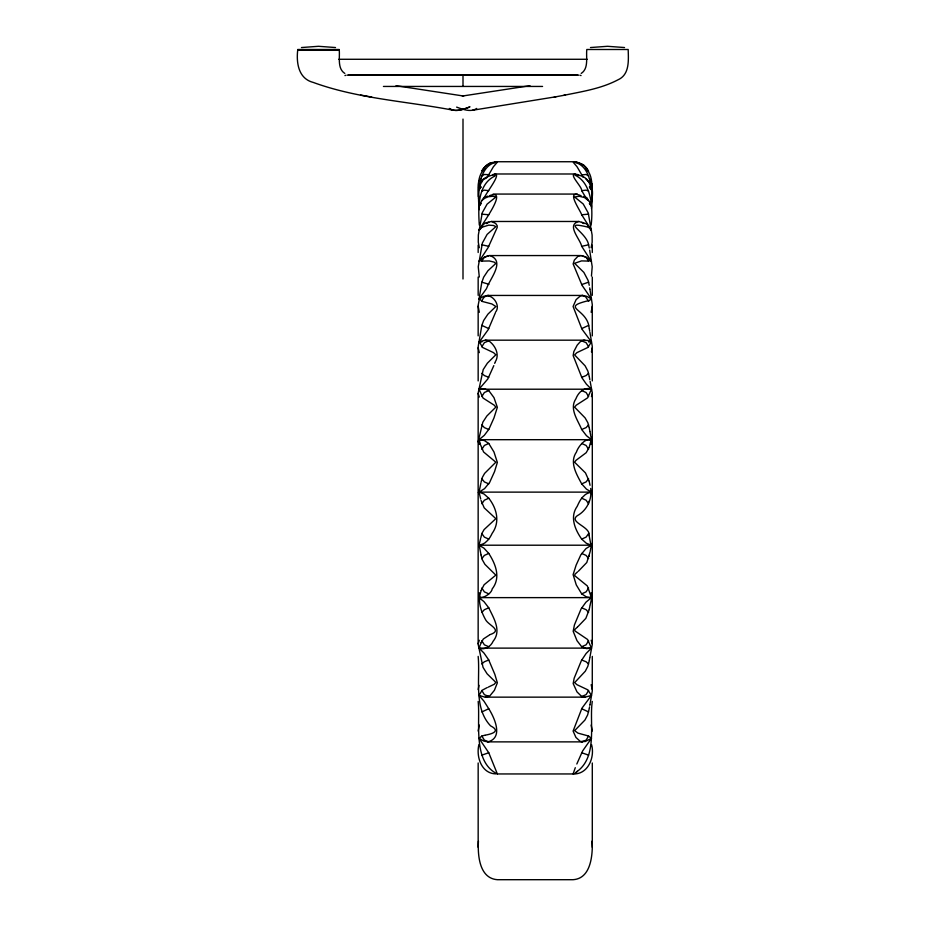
<?xml version="1.0" encoding="UTF-8"?>
<svg xmlns="http://www.w3.org/2000/svg" width="926" height="926" viewBox="0 0 926 926"><rect width="100%" height="100%" fill="white"/><g stroke="black" fill="none" stroke-linecap="round" stroke-linejoin="round"><path stroke-width="1.39" d="M485.351 735.128C491.81 734.005 501.151 731.251 490.56 725.845C473.406 707.788 480.281 678.26 478.163 656.395M488.187 687.173L494.252 684.256L495.838 682.381L487.111 673.815L483.048 667.368L478.152 644.346L478.152 392.971L483.222 369.567L487.377 363.189L495.85 354.797L493.57 352.667L482.573 347.447L479.089 341.381L481.844 325.385L483.65 320.5L487.909 314.169L495.85 306.506L491.868 303.959L482.18 301.425L479.402 298.866L478.152 305.36L478.163 335.872M591.54 744.55C595.105 757.144 588.126 774.657 573.09 773.951L497.355 773.951C472.387 761.832 480.397 722.407 478.163 701.445M590.128 381.35L592.304 392.971L592.304 644.346L589.862 657.437M589.908 332.295L592.27 346.312L592.293 380.922M589.989 289.549L592.27 304.434L592.293 335.872M573.09 773.951L575.289 767.689M592.293 762.989L592.293 847.313C591.969 860.208 588.982 878.67 573.09 879.7L497.355 879.7C478.835 878.299 477.7 854.154 478.429 841.178M478.152 731.054L479.309 725.046M592.293 306.263L591.147 312.282M478.152 689.534L479.008 685.344M592.293 347.782L591.448 351.973M478.152 643.813L479.309 640.271M592.293 393.504L591.448 396.583M480.004 185.223L478.592 187.631L478.395 196.729M591.899 198.06C591.772 188.754 593.612 175.095 585.591 168.486M497.355 162.108L494.114 162.501M479.309 247.705L478.267 242.172L478.348 235.007L482.284 212.702L487.111 204.114L495.85 197.064L492.887 196.254L488.176 196.752L484.217 198.488L481.798 200.676L483.904 197.493L487.643 196.15M479.309 277.013L478.244 266.769L482.388 242.982L487.111 234.417L495.85 226.662L493.57 225.504L488.754 225.134L481.798 227.287L483.083 224.74L485.398 222.9L491.475 221.476L578.935 221.476L582.489 222.691M479.309 225.064C478.279 209.068 477.145 184.957 494.426 176.264M585.406 256.988L581.123 255.576L578.021 256.236L574.363 260.044L573.136 263.933L582.084 285.37L591.436 298.971L586.771 296.308L582.767 295.44L487.527 295.44L483.627 296.332L479.02 298.971L481.798 282.43L483.65 277.198L487.909 270.774L495.85 263.447L494.079 262.104L489.333 260.958L481.844 261.097L480.397 260.403L479.02 261.433L481.96 258.979M592.293 701.445C589.005 722.349 598.416 757.017 576.319 772.076M479.309 209.658C477.365 194.738 478.001 166.877 495.456 162.374M592.293 656.395L592.27 691.004L590.036 704.316M484.865 168.486C475.767 176.727 478.36 192.828 479.089 203.917M589.955 704.79L589.827 705.496M589.573 706.908L589.306 708.332M589.781 657.888L589.306 660.423M589.225 708.807L587.616 714.965L584.919 720.081L574.618 730.649L578.009 733.137L588.438 735.985L591.436 738.358L582.628 750.951L576.817 764.008M589.225 660.886L587.848 666.28L585.313 671.2L574.618 682.647L576.979 684.708L587.848 689.858L591.436 695.414L581.945 708.205L573.101 731.065L575.926 737.42L580.289 741.437L585.267 741.518L591.436 738.358M590.036 605.349L592.304 595.337L591.147 592.848M589.225 609.47L589.862 606.194M589.179 609.702L585.845 618.36L577.847 626.728M591.205 546.352L589.179 535.876M480.964 187.168C477.596 192.654 480.085 184.332 481.74 181.982C480.571 177.954 497.829 172.468 494.75 176.102M591.448 208.454C593.091 193.557 591.691 166.726 575.382 162.513M591.043 547.15L590.869 547.984M590.695 548.84L590.232 551.086M481.092 482.18L482.284 477.527L484.611 473.394L495.85 462.201L483.592 451.981L480.652 445.047M589.353 555.195L589.133 556.237M480.872 483.21L479.02 492.123L480.698 499.01M590.036 552.023L586.795 562.499L578.414 571.203M591.367 203.917C591.922 198.025 594.064 190.362 590.441 185.223M478.916 744.55C475.987 756.496 481.231 773.546 495.85 773.881M493.824 365.631L487.805 378.977L479.02 389.209L483.048 398.053L494.252 405.218L495.85 407.127L486.856 416.005L482.828 422.198L478.186 441.656L479.309 444.48M589.306 500.885L589.133 501.626M480.825 537.774L481.925 533.364L484.101 529.579L495.85 518.664L484.217 507.876L481.045 500.457M479.24 544.28L480.606 538.666M479.089 544.905L481.045 554.94M480.964 203.813L479.02 206.128L481.74 200.722M591.448 276.075L592.2 266.769L589.654 250.101M591.147 225.064C593.161 208.362 591.737 182.966 575.011 175.153C579.954 174.551 585.232 176.808 588.068 180.929C589.804 182.897 593.52 193.673 589.457 187.133M481.173 590.406L484.101 584.769L495.85 575.127L484.923 564.351L482.18 559.524L481.092 555.149M589.272 446.957L591.355 439.248M481.126 590.568L480.478 592.86M589.086 447.605L586.181 452.71L575.937 460.372L574.606 462.236L585.487 472.931L589.133 481.08M589.133 535.691C590.834 526.593 568.425 522.414 577.187 515.77C586.887 510.492 592.316 499.195 590.695 488.477M481.844 301.263C486.312 287.604 502.448 303.3 495.699 311.969M588.6 736.054L586.089 740.152L581.69 741.819M481.844 261.097L484.367 257.115L489.31 255.576L580.567 255.553M481.844 346.787L484.367 342.666L488.766 340.861C495.155 345.259 499.982 354.519 495.26 361.869M588.6 690.541L586.089 694.65L581.69 696.468L577.002 691.907L573.182 683.585L574.155 678.26L581.412 660.551L586.089 653.536L591.436 648.119L587.616 639.496L574.838 630.872L574.826 629.518L577.349 627.133M591.147 247.705L592.177 242.172L592.108 235.007L588.253 212.992L583.23 204.009L574.618 196.983L579.225 196.266L584.514 197.551L589.48 201.474L591.436 206.128L589.457 203.778M481.844 396.536L484.367 392.508L488.766 390.587L493.975 397.636L497.355 407.336L493.975 417.927L488.905 429.247L484.286 435.347L479.02 439.688L480.015 442.883M588.6 640.792L586.089 644.82L581.69 646.73L577.002 640.676L573.182 631.324L574.433 624.911L581.123 608.833L585.95 602.189L591.436 597.629L587.362 585.961L574.768 575.717L574.907 574.294L577.523 571.921M480.397 593.138C477.723 601.923 481.323 612.236 485.722 619.934C488.824 625.42 502.841 630.247 490.248 634.542M481.844 449.295L484.367 445.452L488.766 443.473L493.975 451.992L497.355 462.433L494.553 471.589L489.599 482.504L484.564 488.639L478.348 492.563L479.309 493.732M588.6 588.033L586.089 591.876L581.69 593.855L576.273 584.896L573.113 574.641L576.099 565.219L580.845 554.824L585.95 548.62L592.108 544.766L591.147 543.597M489.634 634.889L483.36 638.975L481.219 642.609M481.358 642.204L479.02 648.119L483.962 653.038L488.639 659.763L494.831 674.325L497.355 682.798L494.403 690.321L489.877 695.831L484.993 697.139L479.02 695.414L482.099 690.287L487.111 687.624M481.844 503.756L484.367 500.202L488.766 498.211C496.834 508.513 500.26 522.09 492.181 533.318C490.641 536.443 488.905 539.638 486.104 541.814C484.877 543.863 476.392 546.618 479.309 543.597M588.6 533.573L586.089 537.126L581.69 539.117C575.011 529.545 569.606 517.021 577.187 506.36C578.981 502.448 580.845 498.292 584.306 495.549C585.533 493.489 594.052 490.676 591.147 493.732M481.844 181.809L483.476 179.343L486.497 178.035M480.64 228.537C478.059 232.368 479.471 227.113 481.74 227.287M494.692 363.386L494.982 362.622M589.133 427.407L587.848 422.731L585.116 417.915L574.606 407.162L576.238 405.194L587.616 397.833L591.436 389.209L586.424 384.197L581.945 377.796L573.159 355.63L573.819 351.625L577.187 345.155L580.289 341.694L583.6 340.293L587.443 340.432L591.436 341.914L587.848 347.458L576.875 352.667L574.618 354.936L585.116 365.839L587.848 371.037L589.179 376.199M481.844 558.586L484.367 555.403L488.766 553.447C495.688 564.119 501.035 577.743 492.181 588.936C491.44 595.048 475.86 602.409 479.309 592.848M588.6 478.73L586.089 481.925L581.69 483.881C576.632 474.286 569.154 462.468 576.458 452.038C578.021 446.668 587.177 435.127 592.27 441.656M495.41 312.733L488.222 329.644L478.811 342.632L478.152 347.053L478.163 380.922M481.844 612.433L484.367 609.702L488.766 607.826C493.581 618.036 501.857 630.699 493.107 641.278C490.792 646.591 484.784 650.307 479.02 648.119L591.436 648.119L586.424 648.594L581.69 646.73M588.6 424.884L586.089 427.627L581.69 429.49C577.836 420.034 569.027 408.852 575.926 398.759C578.218 392.566 584.306 386.466 591.436 389.209L479.02 389.209L484.286 388.77L488.766 390.587M491.475 221.476L495.699 223.49L497.204 225.724L497.204 227.495L488.083 247.647L479.02 261.433M488.905 284.294L481.844 282.175M489.31 195.768C509.821 187.677 480.779 225.643 479.02 230.227M492.563 174.69C505.04 170.06 484.31 194.83 483.962 198.685M574.687 773.569L577.349 771.3M497.042 162.501L493.396 166.761L487.805 176.299M588.6 373.34L586.089 375.574L581.69 377.31M481.844 663.977L484.367 661.754L488.766 660.018M481.844 175.952L484.367 174.458L488.766 174.69M486.671 288.299C489.958 278.471 505.735 261.236 489.854 255.553M486.393 288.762L479.02 298.971M487.527 176.739L487.099 177.398M589.179 328.279C587.86 308.335 558.679 307.872 589.133 300.487M588.994 300.695L591.436 298.971M480.964 186.844L479.02 189.726M480.964 203.28L479.02 206.128M476.682 108.446C470.883 112.636 462.676 109.303 456.622 107.115M479.02 181.427L480.964 178.683M483.8 168C478.777 175.998 484.9 165.002 488.465 164.029C489.437 162.617 496.602 161.946 494.912 162.096M588.6 301.263L585.591 296.783L582.813 295.625L580.567 295.776L576.099 299.642L573.09 306.494L581.945 329.124L591.436 341.914L588.554 341.914M484.784 735.244L481.844 736.054L479.089 738.392L483.627 740.985L487.527 741.876L582.767 741.876M483.951 167.814L489.333 163.578M588.6 325.385L581.69 328.603M481.844 711.944L488.766 708.726C494.368 717.65 503.848 737.837 487.805 741.876M481.844 191.022L484.367 190.143L488.766 190.687M480.964 228.201L481.96 227.24M591.147 444.48L592.27 441.656M482.284 258.736L482.955 258.261M581.204 73.432C588.959 68.397 585.903 57.169 586.806 49.495L628.187 49.495C628.453 60.202 629.819 74.647 617.92 79.844C601.171 88.676 582.084 91.581 563.726 95.355M479.02 695.414L483.962 701.156L488.766 708.726M486.393 223.617L487.527 222.934M483.627 257.822L484.703 257.173M493.975 162.594L496.29 161.737M588.461 258.956L591.436 261.433L590.128 260.403L588.6 261.097L581.528 260.901L574.618 263.308L583.866 272.406L588.056 280.346L588.6 282.175L581.69 284.571M481.844 755.141L488.766 752.745L497.355 773.951M481.844 214.161L488.766 214.751M487.956 222.703L488.766 222.263M484.993 257.023L488.766 255.645M591.436 695.414L585.267 697.139L485.409 697.151M470.003 106.826C463.799 109.21 455.337 112.706 449.318 108.446M344.958 75.573L345.792 75.284M469.378 107.115C463.347 109.395 455.812 112.196 449.7 108.898M489.634 163.439L491.197 162.837M578.935 221.476C565.809 224.705 580.255 239.058 581.69 246.316L588.6 244.8L589.272 248.029M581.123 195.756C564.71 188.777 579.989 209.646 581.69 214.763L588.6 214.161M577.627 174.551C565.798 171.634 582.338 186.554 581.69 190.687L586.089 190.143L588.6 191.022M301.471 47.539L318.486 46.3L335.513 47.539M590.487 47.539L607.514 46.3L624.529 47.539M472.573 110.252L556.017 96.755M554.257 97.08L565.473 95.031M529.973 85.701L462.317 96.049M581.69 295.51L582.767 295.44M574.479 75.156L576.759 75.099M573.923 161.737L576.285 162.467L574.016 161.737L496.429 161.737M347.123 75.122L349.067 75.099M581.69 222.263L586.552 223.872L591.436 230.227L589.793 228.514M297.79 50.317L339.194 50.317M338.823 59.276L587.177 59.276M383.433 86.442L542.567 86.442M494.831 173.984L575.208 173.995M493.107 194.066L577.361 194.066M481.902 341.914L479.02 341.914L485.131 340.178L584.989 340.178M576.875 75.099L578.877 75.122M349.241 75.099L351.521 75.156M487.805 295.44L488.766 295.51M581.69 255.645L586.089 257.115L588.6 261.097M485.409 340.178L488.766 340.861M584.989 697.139L581.69 696.468M481.844 244.8L488.766 246.316M496.637 161.737L497.285 161.923M488.766 741.819L484.367 740.152L481.844 736.054M581.69 340.861L586.089 342.666L588.6 346.775M488.766 696.468L484.367 694.65L481.844 690.541M581.69 390.587L586.089 392.508L588.6 396.536M488.766 646.73L484.367 644.82L481.844 640.792M576.713 162.224L574.745 162.108L578.819 162.698L582.917 164.585L586.343 167.618L588.6 171.287L583.866 165.256L576.875 162.247M463.683 96.049L396.027 85.701M453.427 110.252C406.815 101.247 358.177 98.816 313.254 82.426C298.276 78.629 296.146 62.528 297.778 49.495L339.194 49.495C340.097 57.169 337.041 68.397 344.796 73.432M581.69 443.473L586.089 445.452L588.6 449.284M488.766 593.844L484.367 591.876L481.844 588.033M360.527 95.031L371.743 97.08M581.69 498.211L586.089 500.202L588.6 503.756M488.766 539.117L484.367 537.126L481.844 533.561M488.766 483.881L484.367 481.925L481.844 478.73M581.69 553.447L586.089 555.403L588.6 558.586M580.208 75.284L581.042 75.573M583.947 196.289L586.98 197.863L588.6 200.629M488.766 429.49L484.367 427.627L481.844 424.884M581.69 607.826L586.089 609.69L588.6 612.433M488.766 377.31L484.367 375.574L481.844 373.34M581.69 660.018L586.089 661.754L588.6 663.977M488.766 328.603L481.844 325.385M581.69 708.726L588.6 711.944M581.69 752.745L588.6 755.141M585.591 178.498L588.658 181.89M585.683 257.139L586.771 257.787M582.905 222.923L584.028 223.594M588.6 227.275C559.628 220.342 586.482 231.87 588.6 244.8M578.275 174.933L579.063 175.512M587.443 258.227L588.126 258.701M573.356 162.444L577.002 166.692L582.767 176.496M588.461 227.206L589.457 228.178M488.766 443.473L484.286 440.51L479.02 439.688L591.436 439.688L586.424 435.637L581.69 429.49M581.69 593.855L586.424 596.923L591.436 597.629L479.02 597.629L483.962 601.622L488.766 607.826M479.02 738.358L488.766 752.745M591.436 261.433L581.69 246.316M488.766 498.211L483.962 493.963L479.02 492.123L591.436 492.123L586.424 489.113L581.69 483.881M581.69 539.117L586.424 543.319L591.436 545.206L479.02 545.206L483.962 548.157L488.766 553.447M591.436 230.227L581.69 214.763M589.457 178.649L591.436 181.427M591.436 206.128L589.457 203.245M591.436 189.726L589.457 186.809M583.322 177.352L582.905 176.704M479.309 397.057L478.152 393.504M591.147 640.271L592.293 643.813M586.424 198.569L581.69 190.687M588.6 175.952L586.089 174.458L581.817 174.921M479.309 352.621L478.152 347.782M591.147 684.696L592.293 689.534M479.309 312.282L478.152 306.263M591.147 725.046L592.293 731.054M480.2 443.519L480.397 444.179M588.6 282.175L589.225 285.289M590.036 485.293L589.179 481.288M479.008 200.629L478.557 198.06M589.225 427.847L589.955 431.551M590.036 431.979L590.614 435.035M589.272 376.662L589.827 379.66M589.272 328.753L589.7 331.126M590.788 436.007L591.205 438.357M589.7 287.882L589.908 289.074M592.293 847.313L592.015 841.178M592.293 245.101L592.293 252.497M592.293 277.071L592.293 295.336M591.864 183.51L591.864 187.631M478.592 183.51L478.592 187.631M478.163 245.101L478.163 252.497M478.163 277.071L478.163 295.336M478.163 762.989L478.163 847.313M463 75.18L463 86.303M463 119.072L463 278.981M577.477 75.11L348.523 75.11L577.477 75.11"/></g></svg>
